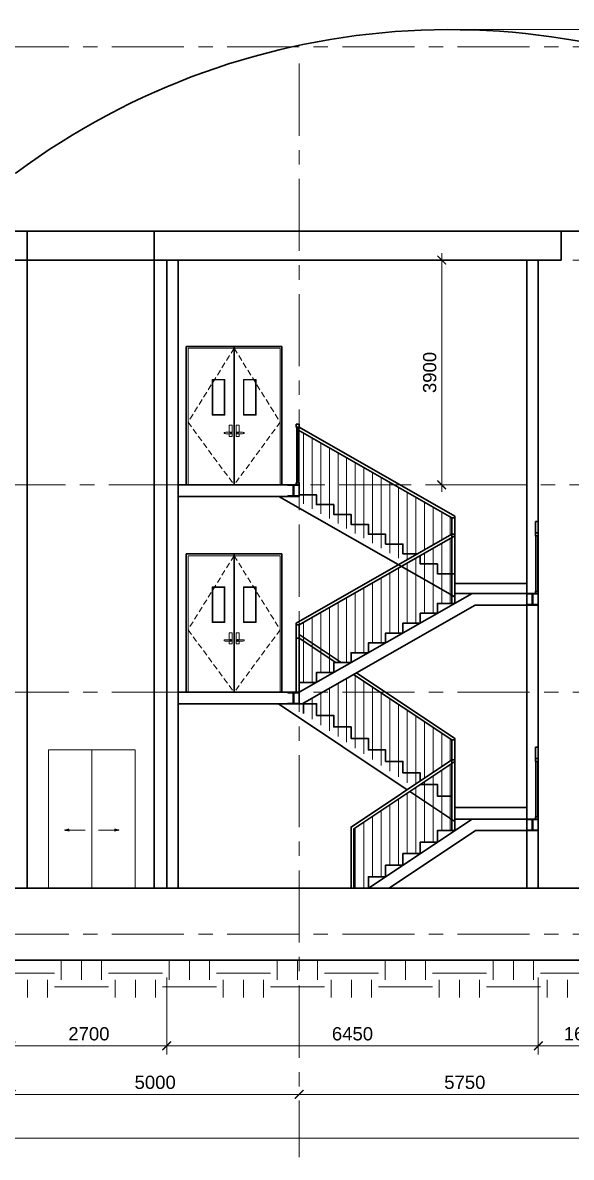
# Model space of a CAD drawing. Header units: millimetres. Extents: x 886808 to 1650903, y -1008069 to 230892.
# Drawn here: x 1021424 to 1030948, y -466321 to -446632 of the extents above; entities that cross this region are included whole.
import ezdxf

# ---------------------------------------------------------------- set-up
doc = ezdxf.new("R2010")
doc.units = ezdxf.units.MM
doc.linetypes.add('CENTER', pattern=[2, 1.25, -0.25, 0.25, -0.25])
doc.linetypes.add('DASHED', pattern=[0.75, 0.5, -0.25])
doc.layers.get('0').update_dxf_attribs({"lineweight": 0})
for name, color, linetype, lineweight in [('03- Net Cua- 153', 153, 'Continuous', 9), ('06- Dim- 250', 250, 'Continuous', 0), ('8l NET TO', 8, 'Continuous', 9), ('A-DETL-GENF', 92, 'Continuous', 5), ('A-DETL-MEDM', 33, 'Continuous', 25), ('A-Wall', 113, 'Continuous', 30), ('A_Dim', 8, 'Continuous', 5)]:
    doc.layers.add(name, color=color, linetype=linetype, lineweight=lineweight)
doc.styles.add('TIÊU ĐỀ', font='arial.ttf', dxfattribs={"height": 230})
doc.styles.add('VNI-HELVE', font='')
doc.styles.get('VNI-HELVE').set_extended_font_data('VNI-Helve-Condense')
doc.dimstyles.new('1-100', dxfattribs={"dimtxt": 230, "dimasz": 150, "dimexe": 150, "dimexo": 300, "dimgap": 90, "dimtad": 1, "dimdec": 0, "dimrnd": 5, "dimzin": 0, "dimtxsty": 'TIÊU ĐỀ', "dimblk": 'ARCHTICK', "dimcen": 100, "dimdle": 120, "dimclrd": 256, "dimclre": 256, "dimclrt": 2, "dimadec": 0, "dimazin": 0, "dimtfac": 1, "dimtdec": 0, "dimtix": 1, "dimtmove": 1, "dimatfit": 3, "dimldrblk": 'OPEN30', "dimfxl": 900, "dimtolj": 1, "dimtzin": 0, "dimlwd": 13, "dimlwe": 13, "dimarcsym": 1})
doc.dimstyles.new('1-100 X2', dxfattribs={"dimtxt": 110, "dimasz": 75, "dimexe": 75, "dimexo": 150, "dimgap": 45, "dimtad": 1, "dimdec": 0, "dimrnd": 5, "dimzin": 0, "dimtxsty": 'VNI-HELVE', "dimblk": 'ARCHTICK', "dimcen": 50, "dimdle": 60, "dimclrd": 256, "dimclre": 256, "dimclrt": 2, "dimadec": 0, "dimazin": 0, "dimtfac": 1, "dimtdec": 0, "dimtix": 1, "dimtmove": 1, "dimatfit": 3, "dimldrblk": 'OPEN30', "dimfxl": 900, "dimtolj": 1, "dimtzin": 0, "dimlwd": 13, "dimlwe": 13, "dimarcsym": 1})

# ---------------------------------------------------------------- blocks, each defined once
blk = doc.blocks.new('_ArchTick')
at = {"color": 0, "linetype": 'ByBlock', "const_width": 0.15}
blk.add_lwpolyline([(-0.5, -0.5), (0.5, 0.5)], dxfattribs=at)
blk = doc.blocks.new('*D383')
at = {"layer": 'A_Dim', "lineweight": 13, "transparency": 16777216}
for p, q in [((1032094, -465229), (1026104, -465229)), ((1026224, -465333), (1026224, -465379)), ((1031974, -465333), (1031974, -465379))]:
    blk.add_line(p, q, dxfattribs=at)
at = {"layer": 'Defpoints', "color": 0, "transparency": 16777216}
for p in [(1026224, -465033), (1031974, -465033), (1026224, -465229)]:
    blk.add_point(p, dxfattribs=at)
at = {"layer": 'A_Dim', "lineweight": 13, "transparency": 16777216, "xscale": 150, "yscale": 150, "zscale": 150, "rotation": 180}
blk.add_blockref('_ArchTick', (1026224, -465229), dxfattribs=at)
at = {"layer": 'A_Dim', "lineweight": 13, "transparency": 16777216, "xscale": 150, "yscale": 150, "zscale": 150}
blk.add_blockref('_ArchTick', (1031974, -465229), dxfattribs=at)
at = {"layer": 'A_Dim', "color": 2, "transparency": 16777216, "insert": (1029099, -465021), "char_height": 230, "attachment_point": 5, "style": 'TIÊU ĐỀ'}
blk.add_mtext('\\A1;5750', dxfattribs=at)
blk = doc.blocks.new('_Open30')
at = {"color": 0, "linetype": 'ByBlock', "lineweight": -2}
for p, q in [((-1, 0.27), (0, 0)), ((0, 0), (-1, -0.27)), ((0, 0), (-1, 0))]:
    blk.add_line(p, q, dxfattribs=at)
blk = doc.blocks.new('*D384')
at = {"layer": 'A_Dim', "lineweight": 13, "transparency": 16777216}
for p, q in [((1021224, -463960), (1021224, -465379)), ((1026344, -465229), (1021104, -465229)), ((1026224, -465333), (1026224, -465379))]:
    blk.add_line(p, q, dxfattribs=at)
at = {"layer": 'Defpoints', "color": 0, "transparency": 16777216}
for p in [(1021224, -463660), (1026224, -465033), (1021224, -465229)]:
    blk.add_point(p, dxfattribs=at)
at = {"layer": 'A_Dim', "lineweight": 13, "transparency": 16777216, "xscale": 150, "yscale": 150, "zscale": 150, "rotation": 180}
blk.add_blockref('_ArchTick', (1021224, -465229), dxfattribs=at)
at = {"layer": 'A_Dim', "lineweight": 13, "transparency": 16777216, "xscale": 150, "yscale": 150, "zscale": 150}
blk.add_blockref('_ArchTick', (1026224, -465229), dxfattribs=at)
at = {"layer": 'A_Dim', "color": 2, "transparency": 16777216, "insert": (1023724, -465021), "char_height": 230, "attachment_point": 5, "style": 'TIÊU ĐỀ'}
blk.add_mtext('\\A1;5000', dxfattribs=at)
blk = doc.blocks.new('*D386')
at = {"layer": 'A_Dim', "lineweight": 13, "transparency": 16777216}
for p, q in [((1016224, -463960), (1016224, -466138)), ((1053324, -463960), (1053324, -466138)), ((1016104, -465988), (1053444, -465988))]:
    blk.add_line(p, q, dxfattribs=at)
at = {"layer": 'Defpoints', "color": 0, "transparency": 16777216}
for p in [(1016224, -463660), (1053324, -463660), (1053324, -465988)]:
    blk.add_point(p, dxfattribs=at)
at = {"layer": 'A_Dim', "lineweight": 13, "transparency": 16777216, "xscale": 150, "yscale": 150, "zscale": 150, "rotation": 180}
blk.add_blockref('_ArchTick', (1016224, -465988), dxfattribs=at)
at = {"layer": 'A_Dim', "lineweight": 13, "transparency": 16777216, "xscale": 150, "yscale": 150, "zscale": 150}
blk.add_blockref('_ArchTick', (1053324, -465988), dxfattribs=at)
at = {"layer": 'A_Dim', "color": 2, "transparency": 16777216, "insert": (1034774, -465780), "char_height": 230, "attachment_point": 5, "style": 'TIÊU ĐỀ'}
blk.add_mtext('\\A1;37100', dxfattribs=at)
blk = doc.blocks.new('*D346')
at = {"layer": 'A_Dim', "lineweight": 13, "transparency": 16777216}
for p, q in [((1023924, -463202), (1023924, -464537)), ((1030374, -463202), (1030374, -464537)), ((1030494, -464387), (1023804, -464387))]:
    blk.add_line(p, q, dxfattribs=at)
at = {"layer": 'Defpoints', "color": 0, "transparency": 16777216}
for p in [(1023924, -462902), (1030374, -462902), (1023924, -464387)]:
    blk.add_point(p, dxfattribs=at)
at = {"layer": 'A_Dim', "lineweight": 13, "transparency": 16777216, "xscale": 150, "yscale": 150, "zscale": 150, "rotation": 180}
blk.add_blockref('_ArchTick', (1023924, -464387), dxfattribs=at)
at = {"layer": 'A_Dim', "lineweight": 13, "transparency": 16777216, "xscale": 150, "yscale": 150, "zscale": 150}
blk.add_blockref('_ArchTick', (1030374, -464387), dxfattribs=at)
at = {"layer": 'A_Dim', "color": 2, "transparency": 16777216, "insert": (1027149, -464179), "char_height": 230, "attachment_point": 5, "style": 'TIÊU ĐỀ'}
blk.add_mtext('\\A1;6450', dxfattribs=at)
blk = doc.blocks.new('*D347')
at = {"layer": 'A_Dim', "lineweight": 13, "transparency": 16777216}
for p, q in [((1021224, -463029), (1021224, -464537)), ((1023924, -463202), (1023924, -464537)), ((1024044, -464387), (1021104, -464387))]:
    blk.add_line(p, q, dxfattribs=at)
at = {"layer": 'Defpoints', "color": 0, "transparency": 16777216}
for p in [(1021224, -462729), (1023924, -462902), (1021224, -464387)]:
    blk.add_point(p, dxfattribs=at)
at = {"layer": 'A_Dim', "lineweight": 13, "transparency": 16777216, "xscale": 150, "yscale": 150, "zscale": 150, "rotation": 180}
blk.add_blockref('_ArchTick', (1021224, -464387), dxfattribs=at)
at = {"layer": 'A_Dim', "lineweight": 13, "transparency": 16777216, "xscale": 150, "yscale": 150, "zscale": 150}
blk.add_blockref('_ArchTick', (1023924, -464387), dxfattribs=at)
at = {"layer": 'A_Dim', "color": 2, "transparency": 16777216, "insert": (1022574, -464179), "char_height": 230, "attachment_point": 5, "style": 'TIÊU ĐỀ'}
blk.add_mtext('\\A1;2700', dxfattribs=at)
blk = doc.blocks.new('*D359')
at = {"layer": 'A_Dim', "lineweight": 13, "transparency": 16777216}
for p, q in [((1030374, -463202), (1030374, -464537)), ((1031974, -464092), (1031974, -464537)), ((1030254, -464387), (1032094, -464387))]:
    blk.add_line(p, q, dxfattribs=at)
at = {"layer": 'Defpoints', "color": 0, "transparency": 16777216}
for p in [(1030374, -462902), (1031974, -463792), (1031974, -464387)]:
    blk.add_point(p, dxfattribs=at)
at = {"layer": 'A_Dim', "lineweight": 13, "transparency": 16777216, "xscale": 150, "yscale": 150, "zscale": 150, "rotation": 180}
blk.add_blockref('_ArchTick', (1030374, -464387), dxfattribs=at)
at = {"layer": 'A_Dim', "lineweight": 13, "transparency": 16777216, "xscale": 150, "yscale": 150, "zscale": 150}
blk.add_blockref('_ArchTick', (1031974, -464387), dxfattribs=at)
at = {"layer": 'A_Dim', "color": 2, "transparency": 16777216, "insert": (1031174, -464179), "char_height": 230, "attachment_point": 5, "style": 'TIÊU ĐỀ'}
blk.add_mtext('\\A1;1600', dxfattribs=at)
blk = doc.blocks.new('*D389')
at = {"layer": 'A_Dim', "lineweight": 13, "transparency": 16777216}
for p, q in [((1035056, -450872), (1035056, -446632)), ((1029132, -446752), (1035206, -446752)), ((1031823, -450752), (1035206, -450752))]:
    blk.add_line(p, q, dxfattribs=at)
at = {"layer": 'Defpoints', "color": 0, "transparency": 16777216}
for p in [(1028832, -446752), (1035056, -446752), (1031523, -450752)]:
    blk.add_point(p, dxfattribs=at)
at = {"layer": 'A_Dim', "lineweight": 13, "transparency": 16777216, "xscale": 150, "yscale": 150, "zscale": 150}
for p, rotation in [((1035056, -446752), 90), ((1035056, -450752), 270)]:
    blk.add_blockref('_ArchTick', p, dxfattribs=dict(at, rotation=rotation))
at = {"layer": 'A_Dim', "color": 2, "transparency": 16777216, "insert": (1034848, -448752), "char_height": 230, "attachment_point": 5, "rotation": 90, "style": 'TIÊU ĐỀ'}
blk.add_mtext('\\A1;4000', dxfattribs=at)
blk = doc.blocks.new('*D1481')
at = {"layer": 'A_Dim', "lineweight": 13, "transparency": 16777216}
for p, q in [((1028698, -454772), (1028698, -450632)), ((1029333, -450752), (1028548, -450752)), ((1029188, -454652), (1028548, -454652))]:
    blk.add_line(p, q, dxfattribs=at)
at = {"layer": 'Defpoints', "color": 0, "transparency": 16777216}
for p in [(1028698, -450752), (1029633, -450752), (1029488, -454652)]:
    blk.add_point(p, dxfattribs=at)
at = {"layer": 'A_Dim', "lineweight": 13, "transparency": 16777216, "xscale": 150, "yscale": 150, "zscale": 150}
for p, rotation in [((1028698, -450752), 90), ((1028698, -454652), 270)]:
    blk.add_blockref('_ArchTick', p, dxfattribs=dict(at, rotation=rotation))
at = {"layer": 'A_Dim', "color": 2, "transparency": 16777216, "insert": (1028490, -452702), "char_height": 230, "attachment_point": 5, "rotation": 90, "style": 'TIÊU ĐỀ'}
blk.add_mtext('\\A1;3900', dxfattribs=at)

msp = doc.modelspace()

# ---------------------------------------------------------------- hatches: boundary and pattern name
at = {"layer": 'A-DETL-GENF', "transparency": 33554636}
h = msp.add_hatch(dxfattribs=at)
h.set_pattern_fill('FP_18', color=27, style=0, pattern_type=2)
h.set_pattern_definition([(0, (1088535.4, -461251.6), (937.5, 937.5), [937.5, -937.5]), (0, (1088535.4, -460900.1), (937.5, 937.5), [937.5, -937.5]), (0, (1088535.4, -460548.5), (937.5, 937.5), [937.5, -937.5]), (90, (1088652.5, -460431.3), (-937.5, 937.5), [937.5, -937.5]), (90, (1089004.1, -460431.3), (-937.5, 937.5), [937.5, -937.5]), (90, (1089355.7, -460431.3), (-937.5, 937.5), [937.5, -937.5])])
h.paths.add_polyline_path([(1044600.6, -463549.5), (1014438.3, -463549.5), (1014438.3, -462901.6), (1055574.2, -462901.6), (1055574.2, -463549.5), (1046766.2, -463549.5)], flags=0)

# ---------------------------------------------------------------- linework, layer by layer
at = {"layer": '03- Net Cua- 153', "linetype": 'Continuous', "transparency": 33554636}
for p, q in [((1024294.2, -454651.6, 0), (1024294.2, -452281.6, 0)), ((1025094.3, -452281.6, 0), (1024294.2, -452281.6, 0)), ((1025094.3, -454651.6, 0), (1025094.3, -452281.6, 0)), ((1025094.3, -454651.6, 0), (1025094.3, -452281.6, 0)), ((1025094.3, -454651.6, 0), (1025094.3, -452281.6, 0)), ((1025094.3, -454651.6, 0), (1025094.3, -452281.6, 0)), ((1025094.3, -452281.6, 0), (1025894.5, -452281.6, 0)), ((1025894.5, -454651.6, 0), (1025894.5, -452281.6, 0)), ((1024933.8, -452821.6, 0), (1024713.8, -452821.6, 0)), ((1024713.8, -452821.6, 0), (1024713.8, -453441.6, 0)), ((1024723.8, -453431.6, 0), (1024723.8, -452831.6, 0)), ((1024723.8, -452831.6, 0), (1024923.8, -452831.6, 0)), ((1024923.8, -452831.6, 0), (1024923.8, -453431.6, 0)), ((1024933.8, -453441.6, 0), (1024933.8, -452821.6, 0)), ((1025254.9, -453441.6, 0), (1025254.9, -452821.6, 0)), ((1025254.9, -452821.6, 0), (1025474.9, -452821.6, 0)), ((1025464.9, -452831.6, 0), (1025264.9, -452831.6, 0)), ((1025264.9, -452831.6, 0), (1025264.9, -453431.6, 0)), ((1025464.9, -453431.6, 0), (1025464.9, -452831.6, 0)), ((1025474.9, -452821.6, 0), (1025474.9, -453441.6, 0)), ((1024713.8, -453441.6, 0), (1024933.8, -453441.6, 0)), ((1024923.8, -453431.6, 0), (1024723.8, -453431.6, 0)), ((1025474.9, -453441.6, 0), (1025254.9, -453441.6, 0)), ((1025264.9, -453431.6, 0), (1025464.9, -453431.6, 0)), ((1025059.3, -453617.1, 0), (1025007.3, -453617.1, 0)), ((1025007.3, -453617.1, 0), (1025007.3, -453739.5, 0)), ((1025059.3, -453810, 0), (1025059.3, -453617.1, 0)), ((1025129.3, -453617.1, 0), (1025181.3, -453617.1, 0)), ((1025129.3, -453810, 0), (1025129.3, -453617.1, 0)), ((1025181.3, -453617.1, 0), (1025181.3, -453739.5, 0)), ((1024919.3, -453742.5, 0), (1024919.3, -453760.8, 0)), ((1024919.3, -453742.5, 0), (1024919.3, -453742.5, 0)), ((1024919.3, -453742.5, 0), (1024919.3, -453742.5, 0)), ((1024919.3, -453760.8, 0), (1024919.3, -453760.8, 0)), ((1024919.3, -453760.8, 0), (1024919.3, -453760.8, 0)), ((1024938.6, -453740.8, 0), (1024919.4, -453742.5, 0)), ((1024919.4, -453760.8, 0), (1024938.6, -453762.5, 0)), ((1024951.5, -453739.6, 0), (1024939.7, -453740.7, 0)), ((1024939.7, -453762.6, 0), (1024951.5, -453763.6, 0)), ((1024988.8, -453739.2, 0), (1024951.5, -453739.6, 0)), ((1024951.5, -453763.6, 0), (1025033.3, -453764.5, 0)), ((1024988.8, -453739.2, 0), (1025033.3, -453739.2, 0)), ((1025007.3, -453764.2, 0), (1025007.3, -453810, 0)), ((1025007.3, -453810, 0), (1025059.3, -453810, 0)), ((1025033.3, -453739.9, 0), (1025033.3, -453739.2, 0)), ((1025033.3, -453764.5, 0), (1025033.3, -453763.3, 0)), ((1025181.3, -453810, 0), (1025129.3, -453810, 0)), ((1025199.9, -453739.2, 0), (1025155.3, -453739.2, 0)), ((1025155.3, -453739.9, 0), (1025155.3, -453739.2, 0)), ((1025155.3, -453764.5, 0), (1025155.3, -453763.3, 0)), ((1025237.1, -453763.6, 0), (1025155.3, -453764.5, 0)), ((1025181.3, -453764.2, 0), (1025181.3, -453810, 0)), ((1025199.9, -453739.2, 0), (1025237.1, -453739.6, 0)), ((1025237.1, -453739.6, 0), (1025249, -453740.7, 0)), ((1025249, -453762.6, 0), (1025237.1, -453763.6, 0)), ((1025250.1, -453740.8, 0), (1025269.3, -453742.5, 0)), ((1025269.3, -453760.8, 0), (1025250.1, -453762.5, 0)), ((1025269.4, -453742.5, 0), (1025269.3, -453742.5, 0)), ((1025269.3, -453760.8, 0), (1025269.4, -453760.8, 0)), ((1025269.4, -453742.5, 0), (1025269.4, -453760.8, 0)), ((1025269.4, -453742.5, 0), (1025269.4, -453742.5, 0)), ((1025269.4, -453760.8, 0), (1025269.4, -453760.8, 0)), ((1024294.2, -458251.6, 0), (1024294.2, -455881.6, 0)), ((1025094.3, -455881.6, 0), (1024294.2, -455881.6, 0)), ((1025094.3, -458251.6, 0), (1025094.3, -455881.6, 0)), ((1025094.3, -458251.6, 0), (1025094.3, -455881.6, 0)), ((1025094.3, -458251.6, 0), (1025094.3, -455881.6, 0)), ((1025094.3, -458251.6, 0), (1025094.3, -455881.6, 0)), ((1025094.3, -455881.6, 0), (1025894.5, -455881.6, 0)), ((1025894.5, -458251.6, 0), (1025894.5, -455881.6, 0)), ((1024933.8, -456421.6, 0), (1024713.8, -456421.6, 0)), ((1024713.8, -456421.6, 0), (1024713.8, -457041.6, 0)), ((1024723.8, -457031.6, 0), (1024723.8, -456431.6, 0)), ((1024723.8, -456431.6, 0), (1024923.8, -456431.6, 0)), ((1024923.8, -456431.6, 0), (1024923.8, -457031.6, 0)), ((1024933.8, -457041.6, 0), (1024933.8, -456421.6, 0)), ((1025254.9, -457041.6, 0), (1025254.9, -456421.6, 0)), ((1025254.9, -456421.6, 0), (1025474.9, -456421.6, 0)), ((1025464.9, -456431.6, 0), (1025264.9, -456431.6, 0)), ((1025264.9, -456431.6, 0), (1025264.9, -457031.6, 0)), ((1025464.9, -457031.6, 0), (1025464.9, -456431.6, 0)), ((1025474.9, -456421.6, 0), (1025474.9, -457041.6, 0)), ((1024713.8, -457041.6, 0), (1024933.8, -457041.6, 0)), ((1024923.8, -457031.6, 0), (1024723.8, -457031.6, 0)), ((1025474.9, -457041.6, 0), (1025254.9, -457041.6, 0)), ((1025264.9, -457031.6, 0), (1025464.9, -457031.6, 0)), ((1024919.3, -457342.5, 0), (1024919.3, -457360.8, 0)), ((1024919.3, -457342.5, 0), (1024919.3, -457342.5, 0)), ((1024919.3, -457342.5, 0), (1024919.3, -457342.5, 0)), ((1024919.3, -457360.8, 0), (1024919.3, -457360.8, 0)), ((1024919.3, -457360.8, 0), (1024919.3, -457360.8, 0)), ((1024938.6, -457340.8, 0), (1024919.4, -457342.5, 0)), ((1024919.4, -457360.8, 0), (1024938.6, -457362.5, 0)), ((1024951.5, -457339.6, 0), (1024939.7, -457340.7, 0)), ((1024939.7, -457362.6, 0), (1024951.5, -457363.6, 0)), ((1024988.8, -457339.2, 0), (1024951.5, -457339.6, 0)), ((1024951.5, -457363.6, 0), (1025033.3, -457364.5, 0)), ((1024988.8, -457339.2, 0), (1025033.3, -457339.2, 0)), ((1025059.3, -457217.1, 0), (1025007.3, -457217.1, 0)), ((1025007.3, -457217.1, 0), (1025007.3, -457339.5, 0)), ((1025007.3, -457364.2, 0), (1025007.3, -457410, 0)), ((1025033.3, -457339.9, 0), (1025033.3, -457339.2, 0)), ((1025033.3, -457364.5, 0), (1025033.3, -457363.3, 0)), ((1025059.3, -457410, 0), (1025059.3, -457217.1, 0)), ((1025129.3, -457217.1, 0), (1025181.3, -457217.1, 0)), ((1025129.3, -457410, 0), (1025129.3, -457217.1, 0)), ((1025199.9, -457339.2, 0), (1025155.3, -457339.2, 0)), ((1025155.3, -457339.9, 0), (1025155.3, -457339.2, 0)), ((1025155.3, -457364.5, 0), (1025155.3, -457363.3, 0)), ((1025237.1, -457363.6, 0), (1025155.3, -457364.5, 0)), ((1025181.3, -457217.1, 0), (1025181.3, -457339.5, 0)), ((1025181.3, -457364.2, 0), (1025181.3, -457410, 0)), ((1025199.9, -457339.2, 0), (1025237.1, -457339.6, 0)), ((1025237.1, -457339.6, 0), (1025249, -457340.7, 0)), ((1025249, -457362.6, 0), (1025237.1, -457363.6, 0)), ((1025250.1, -457340.8, 0), (1025269.3, -457342.5, 0)), ((1025269.3, -457360.8, 0), (1025250.1, -457362.5, 0)), ((1025269.4, -457342.5, 0), (1025269.3, -457342.5, 0)), ((1025269.3, -457360.8, 0), (1025269.4, -457360.8, 0)), ((1025269.4, -457342.5, 0), (1025269.4, -457360.8, 0)), ((1025269.4, -457342.5, 0), (1025269.4, -457342.5, 0)), ((1025269.4, -457360.8, 0), (1025269.4, -457360.8, 0)), ((1025007.3, -457410, 0), (1025059.3, -457410, 0)), ((1025181.3, -457410, 0), (1025129.3, -457410, 0))]:
    msp.add_line(p, q, dxfattribs=at)
at = {"layer": '03- Net Cua- 153', "linetype": 'Continuous', "transparency": 33554636, "elevation": 0}
for points in [[(1024939.7, -453740.7), (1024939.4, -453740.7), (1024939.2, -453740.7), (1024938.9, -453740.7), (1024938.7, -453740.8), (1024938.6, -453740.8)], [(1024938.6, -453762.5), (1024938.7, -453762.5), (1024938.9, -453762.5), (1024939.2, -453762.5), (1024939.4, -453762.6), (1024939.7, -453762.6)], [(1025249, -453740.7), (1025249.2, -453740.7), (1025249.5, -453740.7), (1025249.7, -453740.7), (1025249.9, -453740.8), (1025250.1, -453740.8)], [(1025250.1, -453762.5), (1025249.9, -453762.5), (1025249.7, -453762.5), (1025249.5, -453762.5), (1025249.2, -453762.6), (1025249, -453762.6)], [(1024939.7, -457340.7), (1024939.4, -457340.7), (1024939.2, -457340.7), (1024938.9, -457340.7), (1024938.7, -457340.8), (1024938.6, -457340.8)], [(1024938.6, -457362.5), (1024938.7, -457362.5), (1024938.9, -457362.5), (1024939.2, -457362.5), (1024939.4, -457362.6), (1024939.7, -457362.6)], [(1025249, -457340.7), (1025249.2, -457340.7), (1025249.5, -457340.7), (1025249.7, -457340.7), (1025249.9, -457340.8), (1025250.1, -457340.8)], [(1025250.1, -457362.5), (1025249.9, -457362.5), (1025249.7, -457362.5), (1025249.5, -457362.5), (1025249.2, -457362.6), (1025249, -457362.6)]]:
    msp.add_lwpolyline(points, dxfattribs=at)
msp.add_lwpolyline([(1021873.9, -461651.6), (1023374.4, -461651.6), (1023374.4, -459251.6), (1021873.9, -459251.6)], close=True, dxfattribs=at)
at = {"layer": '03- Net Cua- 153', "linetype": 'Continuous', "transparency": 33554636}
for centre, radius, start, end in [((1025033.3, -453751.6, 0), 12.8, 0, 180), ((1025033.3, -453751.6, 0), 12.8, 180, 0), ((1025033.3, -453751.6, 0), 16, 90, 124.83088), ((1025033.3, -453751.6, 0), 16, 238.95846, 270), ((1025033.3, -453751.6, 0), 14.7, 90, 113.94263), ((1025033.3, -453751.6, 0), 14.7, 0, 113.94263), ((1025033.3, -453751.6, 0), 14.7, 250.56942, 0), ((1025033.3, -453751.6, 0), 14.7, 250.56942, 270), ((1025033.3, -453751.6, 0), 16, 270, 90), ((1025033.3, -453751.6, 0), 14.7, 270, 90), ((1025155.3, -453751.6, 0), 16, 90, 270), ((1025155.3, -453751.6, 0), 14.7, 90, 270), ((1025155.3, -453751.6, 0), 14.7, 66.05737, 180), ((1025155.3, -453751.6, 0), 14.7, 180, 289.43058), ((1025155.3, -453751.6, 0), 12.8, 0, 180), ((1025155.3, -453751.6, 0), 12.8, 180, 0), ((1025155.3, -453751.6, 0), 16, 55.16912, 90), ((1025155.3, -453751.6, 0), 14.7, 66.05737, 90), ((1025155.3, -453751.6, 0), 16, 270, 301.04154), ((1025155.3, -453751.6, 0), 14.7, 270, 289.43058), ((1025033.3, -457351.6, 0), 12.8, 0, 180), ((1025033.3, -457351.6, 0), 12.8, 180, 0), ((1025033.3, -457351.6, 0), 16, 90, 124.83088), ((1025033.3, -457351.6, 0), 16, 238.95846, 270), ((1025033.3, -457351.6, 0), 14.7, 90, 113.94263), ((1025033.3, -457351.6, 0), 14.7, 0, 113.94263), ((1025033.3, -457351.6, 0), 14.7, 250.56942, 0), ((1025033.3, -457351.6, 0), 14.7, 250.56942, 270), ((1025033.3, -457351.6, 0), 16, 270, 90), ((1025033.3, -457351.6, 0), 14.7, 270, 90), ((1025155.3, -457351.6, 0), 16, 90, 270), ((1025155.3, -457351.6, 0), 14.7, 90, 270), ((1025155.3, -457351.6, 0), 14.7, 66.05737, 180), ((1025155.3, -457351.6, 0), 14.7, 180, 289.43058), ((1025155.3, -457351.6, 0), 12.8, 0, 180), ((1025155.3, -457351.6, 0), 12.8, 180, 0), ((1025155.3, -457351.6, 0), 16, 55.16912, 90), ((1025155.3, -457351.6, 0), 14.7, 66.05737, 90), ((1025155.3, -457351.6, 0), 16, 270, 301.04154), ((1025155.3, -457351.6, 0), 14.7, 270, 289.43058)]:
    msp.add_arc(centre, radius, start, end, dxfattribs=at)
at = {"layer": '06- Dim- 250', "linetype": 'DASHED', "ltscale": 200, "transparency": 33554636}
for p, q in [((1025094.3, -452281.6, 0), (1024294.2, -453566.6, 0)), ((1025094.3, -452281.6, 0), (1025894.5, -453566.6, 0)), ((1024294.2, -453566.6, 0), (1025094.3, -454651.6, 0)), ((1025894.5, -453566.6, 0), (1025094.3, -454651.6, 0)), ((1025094.3, -455881.6, 0), (1024294.2, -457166.6, 0)), ((1025094.3, -455881.6, 0), (1025894.5, -457166.6, 0)), ((1024294.2, -457166.6, 0), (1025094.3, -458251.6, 0)), ((1025894.5, -457166.6, 0), (1025094.3, -458251.6, 0))]:
    msp.add_line(p, q, dxfattribs=at)
at = {"layer": '8l NET TO', "color": 251, "linetype": 'CENTER', "ltscale": 1000, "true_color": 0x636466, "transparency": 33554636}
for p, q in [((1014973.9, -447051.6), (1057716.5, -447051.6)), ((1026224.2, -447342.4), (1026224.2, -466321.2)), ((1014973.9, -450751.6), (1057716.5, -450751.6)), ((1014917.9, -454651.6), (1057716.5, -454651.6)), ((1014973.9, -458251.6), (1057716.5, -458251.6)), ((1014973.9, -462451.6), (1057716.5, -462451.6)), ((1014973.9, -462901.6), (1057129.8, -462901.6))]:
    msp.add_line(p, q, dxfattribs=at)
at = {"layer": 'A-DETL-MEDM', "transparency": 33554636}
msp.add_line((1014438.3, -462901.6), (1055574.2, -462901.6), dxfattribs=at)
at = {"layer": 'A-Wall', "transparency": 33554636}
for p, q in [((1024264.2, -452251.6, 0), (1024264.2, -454651.6, 0)), ((1024264.2, -452251.6, 0), (1025924.5, -452251.6, 0)), ((1025094.3, -452251.6, 0), (1025094.3, -454651.6, 0)), ((1025094.3, -452251.6, 0), (1025094.3, -454651.6, 0)), ((1025924.5, -452251.6, 0), (1025924.5, -454651.6, 0)), ((1024264.2, -454651.6, 0), (1024294.2, -454651.6, 0)), ((1024294.2, -454651.6, 0), (1025094.3, -454651.6, 0)), ((1025094.3, -454651.6, 0), (1025094.3, -454651.6, 0)), ((1025094.3, -454651.6, 0), (1025094.3, -454651.6, 0)), ((1025094.3, -454651.6, 0), (1025094.3, -454651.6, 0)), ((1025894.5, -454651.6, 0), (1025094.3, -454651.6, 0)), ((1025094.3, -454651.6, 0), (1025094.3, -454651.6, 0)), ((1025924.5, -454651.6, 0), (1025894.5, -454651.6, 0)), ((1024264.2, -455851.6, 0), (1024264.2, -458251.6, 0)), ((1024264.2, -455851.6, 0), (1025924.5, -455851.6, 0)), ((1025094.3, -455851.6, 0), (1025094.3, -458251.6, 0)), ((1025094.3, -455851.6, 0), (1025094.3, -458251.6, 0)), ((1025924.5, -455851.6, 0), (1025924.5, -458251.6, 0)), ((1024264.2, -458251.6, 0), (1024294.2, -458251.6, 0)), ((1024294.2, -458251.6, 0), (1025094.3, -458251.6, 0)), ((1025094.3, -458251.6, 0), (1025094.3, -458251.6, 0)), ((1025094.3, -458251.6, 0), (1025094.3, -458251.6, 0)), ((1025094.3, -458251.6, 0), (1025094.3, -458251.6, 0)), ((1025894.5, -458251.6, 0), (1025094.3, -458251.6, 0)), ((1025094.3, -458251.6, 0), (1025094.3, -458251.6, 0)), ((1025924.5, -458251.6, 0), (1025894.5, -458251.6, 0)), ((1022519.3, -461651.6), (1022489.3, -461651.6))]:
    msp.add_line(p, q, dxfattribs=at)
msp.add_lwpolyline([(1049259.2, -449440.6, -0.0560826), (1043574.2, -450251.7, -0.1028337), (1035155.5, -448451.2, 0.2994602), (1021309, -449239.8), (1020024.2, -449251.7), (1020024.2, -448151.7), (1017424.2, -448151.7), (1017424.2, -448951.7), (1016224.2, -448951.7), (1016224.2, -461651.7), (1016224.2, -462901.7), (1016424.2, -462901.7)], format="xyb", dxfattribs=at)
msp.add_lwpolyline([(1053124.2, -450251.7), (1016224.2, -450251.7)], dxfattribs=at)
at = {"layer": 'A-Wall', "transparency": 33554636, "elevation": 0}
for points in [[(1030774.2, -450751.6), (1021124.2, -450751.6), (1021124.2, -450251.7), (1030774.2, -450251.7)], [(1021504.2, -461651.6), (1023704.2, -461651.6), (1023704.2, -450251.7), (1021504.2, -450251.7)], [(1023924.2, -461651.6), (1024124.2, -461651.6), (1024124.2, -450751.6), (1023924.2, -450751.6)], [(1030174.2, -461651.6), (1030374.2, -461651.6), (1030374.2, -450751.6), (1030174.2, -450751.6)], [(1026224.2, -453601.6), (1026174.2, -453601.6), (1026174.2, -453651.6), (1026224.2, -453651.6)], [(1026174.2, -453601.6), (1026224.2, -453601.6), (1026224.2, -453651.6), (1026174.2, -453651.6)], [(1026184.2, -453651.6), (1026214.2, -453651.6), (1026214.2, -454614.3), (1026184.2, -454614.3)], [(1026224.2, -454614.3), (1026174.2, -454614.3), (1026174.2, -454651.6), (1026224.2, -454651.6)], [(1026174.2, -454614.3), (1026224.2, -454614.3), (1026224.2, -454651.6), (1026174.2, -454651.6)], [(1026224.2, -454651.6), (1024124.2, -454651.6), (1024124.2, -454851.6), (1026224.2, -454851.6)], [(1026224.2, -454659.6), (1026224.2, -454651.6), (1026024.2, -454651.6), (1026024.2, -454659.6), (1026119.2, -454659.6), (1026119.2, -454843.6), (1026024.2, -454843.6), (1026024.2, -454851.6), (1026224.2, -454851.6), (1026224.2, -454843.6), (1026129.2, -454843.6), (1026129.2, -454659.6)], [(1028924.2, -455223.5), (1028874.2, -455223.5), (1028874.2, -455508.3), (1028924.2, -455508.3)], [(1030324.2, -455287.3), (1030374.2, -455287.3), (1030374.2, -455487.3), (1030324.2, -455487.3)], [(1028874.2, -455508.3), (1028924.2, -455508.3), (1028924.2, -456708.8), (1028874.2, -456708.8)], [(1030374.2, -455487.3), (1030324.2, -455487.3), (1030324.2, -455537.3), (1030374.2, -455537.3)], [(1030324.2, -455487.3), (1030374.2, -455487.3), (1030374.2, -455537.3), (1030324.2, -455537.3)], [(1030334.2, -455537.3), (1030364.2, -455537.3), (1030364.2, -456500), (1030334.2, -456500)], [(1028924.2, -456365.9), (1030174.2, -456365.9), (1030174.2, -456537.3), (1028924.2, -456537.3)], [(1030374.2, -456545.3), (1030374.2, -456537.3), (1030174.2, -456537.3), (1030174.2, -456545.3), (1030269.2, -456545.3), (1030269.2, -456729.3), (1030174.2, -456729.3), (1030174.2, -456737.3), (1030374.2, -456737.3), (1030374.2, -456729.3), (1030279.2, -456729.3), (1030279.2, -456545.3)], [(1030374.2, -456500), (1030324.2, -456500), (1030324.2, -456537.3), (1030374.2, -456537.3)], [(1030324.2, -456500), (1030374.2, -456500), (1030374.2, -456537.3), (1030324.2, -456537.3)], [(1026174.2, -457080.2), (1026224.2, -457080.2), (1026224.2, -457311.7), (1026174.2, -457311.7)], [(1026174.2, -457311.7), (1026224.2, -457311.7), (1026224.2, -458251.6), (1026174.2, -458251.6)], [(1024124.2, -458251.6), (1026224.2, -458251.6), (1026224.2, -458451.6), (1024124.2, -458451.6)], [(1026224.2, -458259.6), (1026224.2, -458251.6), (1026024.2, -458251.6), (1026024.2, -458259.6), (1026119.2, -458259.6), (1026119.2, -458443.6), (1026024.2, -458443.6), (1026024.2, -458451.6), (1026224.2, -458451.6), (1026224.2, -458443.6), (1026129.2, -458443.6), (1026129.2, -458259.6)], [(1028874.2, -459424.9), (1028924.2, -459424.9), (1028924.2, -459078.4), (1028874.2, -459078.4)], [(1030324.2, -459201.6), (1030374.2, -459201.6), (1030374.2, -459401.6), (1030324.2, -459401.6)], [(1028874.2, -459424.9), (1028924.2, -459424.9), (1028924.2, -460651.6), (1028874.2, -460651.6)], [(1030374.2, -459401.6), (1030324.2, -459401.6), (1030324.2, -459451.6), (1030374.2, -459451.6)], [(1030324.2, -459401.6), (1030374.2, -459401.6), (1030374.2, -459451.6), (1030324.2, -459451.6)], [(1030334.2, -459451.6), (1030364.2, -459451.6), (1030364.2, -460414.3), (1030334.2, -460414.3)], [(1028924.2, -460251.6), (1030174.2, -460251.6), (1030174.2, -460451.6), (1028924.2, -460451.6)], [(1030374.2, -460459.6), (1030374.2, -460451.6), (1030174.2, -460451.6), (1030174.2, -460459.6), (1030269.2, -460459.6), (1030269.2, -460643.6), (1030174.2, -460643.6), (1030174.2, -460651.6), (1030374.2, -460651.6), (1030374.2, -460643.6), (1030279.2, -460643.6), (1030279.2, -460459.6)], [(1030374.2, -460414.3), (1030324.2, -460414.3), (1030324.2, -460451.6), (1030374.2, -460451.6)], [(1030324.2, -460414.3), (1030374.2, -460414.3), (1030374.2, -460451.6), (1030324.2, -460451.6)]]:
    msp.add_lwpolyline(points, close=True, dxfattribs=at)
for points in [[(1026174.2, -457278.4), (1026174.2, -457051.2), (1028874.2, -455508.3), (1028874.2, -455223.5), (1026199.4, -453695)], [(1026224.2, -453651.6), (1028924.2, -455194.5), (1028924.2, -455537.3), (1026224.2, -457080.2), (1026224.2, -457251.6), (1026952.7, -457737.3)], [(1026224.2, -454651.6), (1026224.2, -454823.1), (1026524.2, -454823.1), (1026524.2, -454994.5), (1026824.2, -454994.5), (1026824.2, -455165.9), (1027124.2, -455165.9), (1027124.2, -455337.3), (1027424.2, -455337.3), (1027424.2, -455508.8), (1027724.2, -455508.8), (1027724.2, -455680.2), (1028024.2, -455680.2), (1028024.2, -455851.6), (1028273.4, -455851.6)], [(1028924.2, -456596.3), (1025871.1, -454851.6), (1024124.2, -454851.6)], [(1028324.2, -455880.2), (1028324.2, -456023.1), (1028624.2, -456023.1), (1028624.2, -456194.5), (1028924.2, -456194.5), (1028924.2, -456365.9), (1030174.2, -456365.9)], [(1026224.2, -458251.6), (1026224.2, -458080.2), (1026524.2, -458080.2), (1026524.2, -457908.8), (1026824.2, -457908.8), (1026824.2, -457737.3), (1027124.2, -457737.3), (1027124.2, -457565.9), (1027424.2, -457565.9), (1027424.2, -457394.5), (1027724.2, -457394.5), (1027724.2, -457223.1), (1028024.2, -457223.1), (1028024.2, -457051.6), (1028324.2, -457051.6), (1028324.2, -456880.2), (1028624.2, -456880.2), (1028624.2, -456708.8), (1028924.2, -456708.8), (1028924.2, -456537.3), (1030174.2, -456537.3)], [(1026224.2, -458251.6), (1029224.2, -456537.3), (1030174.2, -456537.3)], [(1026277.3, -458451.6), (1029277.3, -456737.3), (1030174.2, -456737.3)], [(1026862.6, -457737.3), (1026224.2, -457311.7)], [(1027217.9, -457914.1), (1028924.2, -459051.6), (1028924.2, -459451.6), (1027174.2, -460618.3), (1027174.2, -461651.6), (1027124.2, -461651.6), (1027124.2, -460591.5), (1028874.2, -459424.9), (1028874.2, -459078.4), (1027169.4, -457941.9)], [(1026224.2, -458251.6), (1024124.2, -458251.6)], [(1026224.2, -458251.6), (1026224.2, -458451.6), (1026527.1, -458451.6), (1026527.1, -458651.6), (1026824.2, -458651.6), (1026824.2, -458851.6), (1027124.2, -458851.6), (1027124.2, -459051.6), (1027424.2, -459051.6), (1027424.2, -459251.6), (1027724.2, -459251.6), (1027724.2, -459451.6), (1028024.2, -459451.6), (1028024.2, -459651.6), (1028324.2, -459651.6), (1028324.2, -459791.5)], [(1028099.2, -459941.5), (1025867.2, -458451.6), (1024124.2, -458451.6)], [(1026298.4, -458619.3), (1026298.4, -458439.5)], [(1028098.4, -459942), (1028098.4, -459940.9)], [(1028324.2, -459851.6), (1028624.2, -459851.6), (1028624.2, -460051.6), (1028874.2, -460051.6)], [(1028924.2, -460492.1), (1028144.3, -459971.5)], [(1028924.2, -460051.6), (1028924.2, -460251.6), (1030174.2, -460251.6)], [(1027124.2, -461651.6), (1027424.2, -461651.6), (1027424.2, -461451.6), (1027724.2, -461451.6), (1027724.2, -461251.6), (1028024.2, -461251.6), (1028024.2, -461051.6), (1028324.2, -461051.6), (1028324.2, -460851.6), (1028624.2, -460851.6), (1028624.2, -460651.6), (1028924.2, -460651.6), (1028924.2, -460451.6), (1030174.2, -460451.6)], [(1027424.2, -461651.6), (1029224.2, -460451.6), (1030174.2, -460451.6)], [(1027784.7, -461651.6), (1029284.7, -460651.6), (1030174.2, -460651.6)]]:
    msp.add_lwpolyline(points, dxfattribs=at)
at = {"layer": 'A-Wall', "transparency": 33554636}
msp.add_lwpolyline([(1016224.2, -461651.6), (1053324.2, -461651.6), (1053324.2, -462901.6), (1016224.2, -462901.6)], close=True, dxfattribs=at)
at = {"layer": 'A_Dim', "transparency": 33554636}
msp.add_line((1022624.2, -461651.6, 0), (1022624.2, -459251.6, 0), dxfattribs=at)
at = {"layer": 'A_Dim', "transparency": 33554636, "elevation": 0}
for points in [[(1026298.4, -454980.7), (1026298.4, -453751.7)], [(1026447, -455065.6), (1026447, -453836.6)], [(1026601.3, -455153.8), (1026601.3, -453924.7)], [(1026749.9, -455238.6), (1026749.9, -454009.6)], [(1026898.4, -455323.5), (1026898.4, -454094.5)], [(1027047, -455408.4), (1027047, -454179.4)], [(1027198.4, -455495), (1027198.4, -454266)], [(1027347, -455579.9), (1027347, -454350.8)], [(1027498.4, -455666.4), (1027498.4, -454437.4)], [(1027647, -455751.3), (1027647, -454522.3)], [(1027798.4, -455837.8), (1027798.4, -454608.8)], [(1027947, -455922.7), (1027947, -454693.7)], [(1028098.4, -455951.6), (1028098.4, -454780.2)], [(1028247, -455866.7), (1028247, -454865.1)], [(1028398.4, -455780.2), (1028398.4, -454951.7)], [(1028547, -455695.3), (1028547, -455036.6)], [(1028698.4, -455608.7), (1028698.4, -455123.1)], [(1028847, -455523.9), (1028847, -455208)], [(1028847, -456708.8), (1028847, -455581.4)], [(1028547, -456880.2), (1028547, -455752.9)], [(1028698.4, -456708.8), (1028698.4, -455666.3)], [(1028247, -457051.6), (1028247, -455924.3)], [(1028398.4, -456880.2), (1028398.4, -455837.8)], [(1027798.4, -457223.1), (1027798.4, -456180.6)], [(1027947, -457223.1), (1027947, -456095.7)], [(1028098.4, -457051.6), (1028098.4, -456009.2)], [(1027498.4, -457394.5), (1027498.4, -456352)], [(1027647, -457394.5), (1027647, -456267.2)], [(1027198.4, -457565.9), (1027198.4, -456523.5)], [(1027347, -457565.9), (1027347, -456438.6)], [(1026749.9, -457662.2), (1026749.9, -456779.8)], [(1026898.4, -457737.3), (1026898.4, -456694.9)], [(1027047, -457737.3), (1027047, -456610)], [(1026447, -457460.3), (1026447, -456952.9)], [(1026601.3, -457563.2), (1026601.3, -456864.7)], [(1026298.4, -457361.2), (1026298.4, -457037.8)], [(1026298.4, -458080.2), (1026298.4, -457361.2)], [(1026447, -458080.2), (1026447, -457460.3)], [(1026601.3, -457908.8), (1026601.3, -457563.2)], [(1026749.9, -457908.8), (1026749.9, -457662.2)], [(1027198.4, -459220), (1027198.4, -457961.2)], [(1026898.4, -459019.8), (1026898.4, -458096.7)], [(1027047, -459118.9), (1027047, -458011.8)], [(1027347, -459319.2), (1027347, -458060.3)], [(1027498.4, -459420.2), (1027498.4, -458161.2)], [(1026447, -458718.4), (1026447, -458354.6)], [(1026601.3, -458821.4), (1026601.3, -458251.6)], [(1026749.9, -458920.6), (1026749.9, -458181.6)], [(1027647, -459519.4), (1027647, -458260.3)], [(1027798.4, -459620.5), (1027798.4, -458361.2)], [(1027947, -459719.6), (1027947, -458460.3)], [(1028098.4, -459820.7), (1028098.4, -458561.2)], [(1028247, -459843), (1028247, -458660.3)], [(1028398.4, -459742), (1028398.4, -458761.2)], [(1028547, -459643), (1028547, -458860.3)], [(1028698.4, -459542), (1028698.4, -458961.2)], [(1028847, -459443), (1028847, -459060.3)], [(1028847, -460651.6), (1028847, -459503.1)], [(1028547, -460851.6), (1028547, -459703.1)], [(1028698.4, -460651.6), (1028698.4, -459602.1)], [(1028247, -461051.6), (1028247, -459903.1)], [(1028398.4, -460851.6), (1028398.4, -459802.1)], [(1027947, -461251.6), (1027947, -460103.1)], [(1028098.4, -461051.6), (1028098.4, -460002.1)], [(1027647, -461451.6), (1027647, -460303.1)], [(1027798.4, -461251.6), (1027798.4, -460202.1)], [(1027347, -461651.6), (1027347, -460503.1)], [(1027498.4, -461451.6), (1027498.4, -460402.1)], [(1027198.4, -461651.6), (1027198.4, -460602.1)]]:
    msp.add_lwpolyline(points, dxfattribs=at)

# ---------------------------------------------------------------- dimensions: what is measured, and where the dimension line sits
at = {"layer": 'A_Dim', "transparency": 33554636}
dim = msp.add_linear_dim(base=(1035055.8, -446751.8), p1=(1031523.4, -450751.6), p2=(1028831.6, -446751.8), angle=90, dimstyle='1-100', dxfattribs=at)
dim.commit()
dim.dimension.update_dxf_attribs({"geometry": '*D389', "text_midpoint": (1034848.4, -448751.7)})
at = {"layer": 'A_Dim'}
dim = msp.add_linear_dim(base=(1028698, -450751.6), p1=(1029488.5, -454651.6), p2=(1029633, -450751.6), angle=90, dimstyle='1-100', dxfattribs=at)
dim.commit()
dim.dimension.update_dxf_attribs({"geometry": '*D1481', "text_midpoint": (1028490.5, -452701.6)})
at = {"layer": 'A_Dim', "transparency": 33554636}
for base, p1, p2, picture, middle in [((1021224.2, -464386.7), (1023924.2, -462901.6), (1021224.2, -462729), '*D347', (1022574.2, -464179.3)), ((1023924.2, -464386.7), (1030374.2, -462901.6), (1023924.2, -462901.6), '*D346', (1027149.2, -464179.3)), ((1031974.2, -464386.7), (1030374.2, -462901.6), (1031974.2, -463791.9), '*D359', (1031174.2, -464179.3))]:
    dim = msp.add_linear_dim(base=base, p1=p1, p2=p2, dimstyle='1-100', override={"dimscale": 1}, dxfattribs=at)
    dim.commit()
    dim.dimension.update_dxf_attribs({"geometry": picture, "text_midpoint": middle})
for base, p1, p2, picture, middle in [((1053324.2, -465987.9), (1016224.2, -463659.6), (1053324.2, -463659.6), '*D386', (1034774.2, -465780.4)), ((1021224.2, -465228.7), (1026224.2, -465032.7), (1021224.2, -463659.6), '*D384', (1023724.2, -465021.3)), ((1026224.2, -465228.7), (1031974.2, -465032.7), (1026224.2, -465032.7), '*D383', (1029099.2, -465021.3))]:
    dim = msp.add_linear_dim(base=base, p1=p1, p2=p2, angle=180, dimstyle='1-100', override={"dimscale": 1}, dxfattribs=at)
    dim.commit()
    dim.dimension.update_dxf_attribs({"geometry": picture, "text_midpoint": middle})

# ---------------------------------------------------------------- leaders
for points in [[(1022154.8, -460641.4, 0), (1022510.3, -460641.4, 0)], [(1023093.5, -460641.4, 0), (1022738, -460641.4, 0)]]:
    msp.add_leader(points, dimstyle='1-100 X2', override={"dimgap": 45, "dimtad": 0}, dxfattribs=at)

doc.saveas('drawing.dxf')
